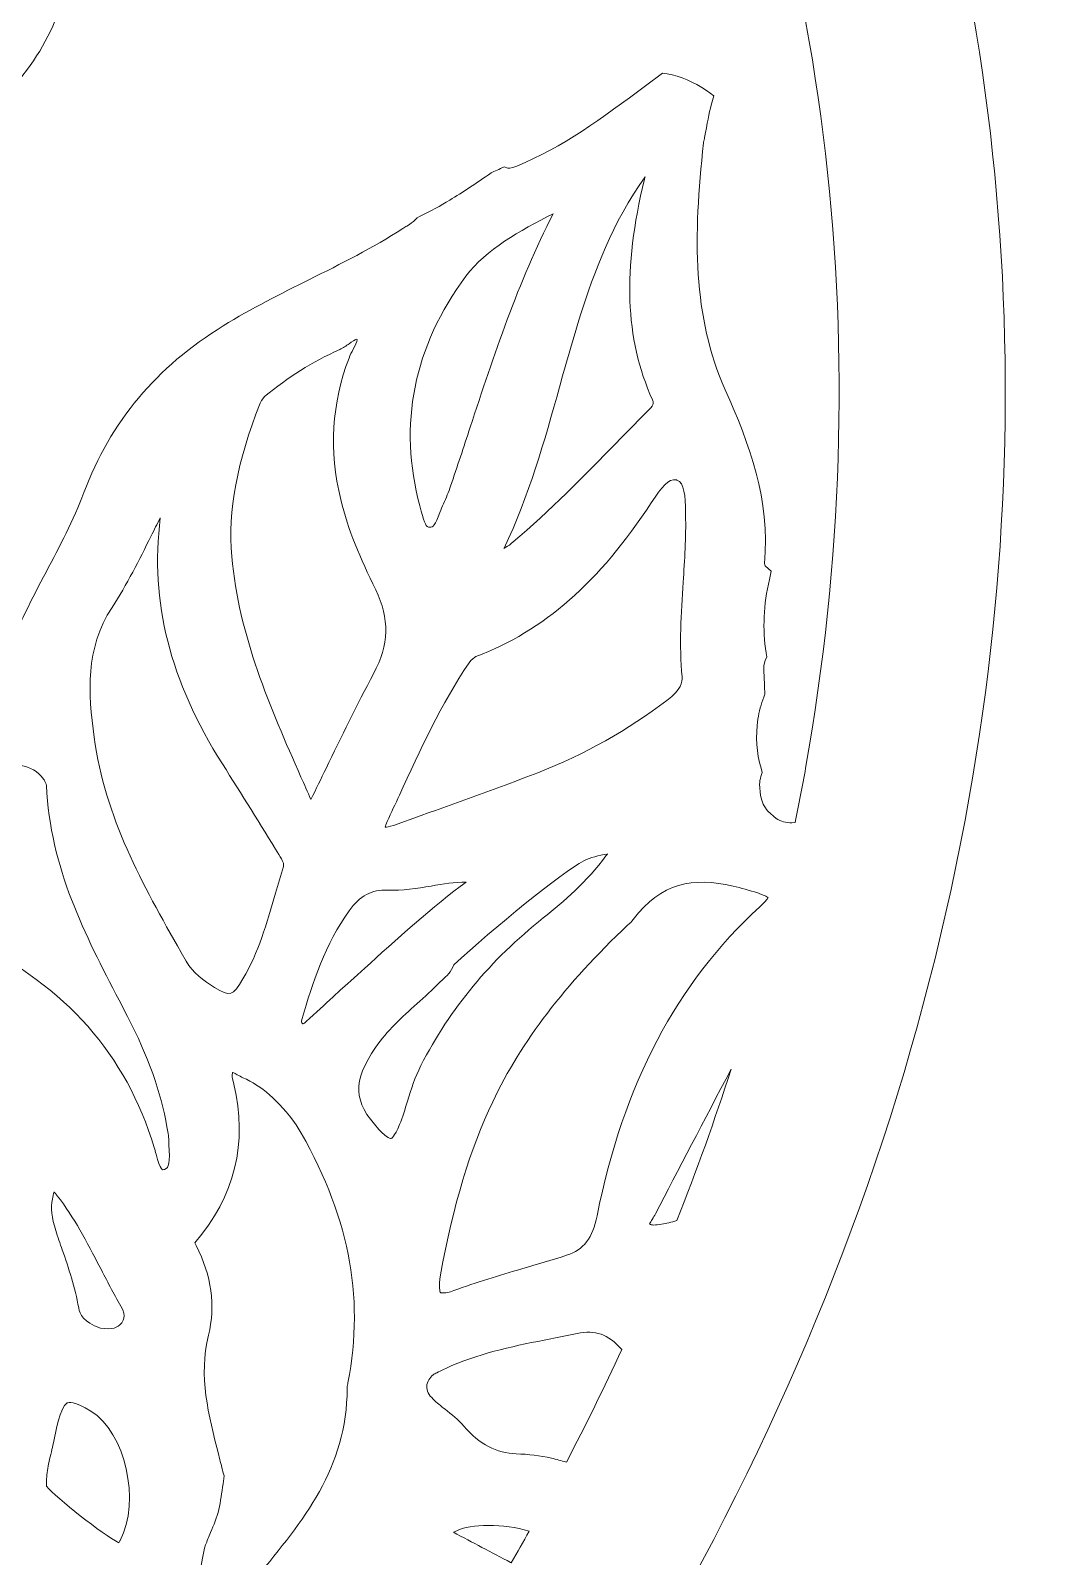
# Model space of a CAD drawing. Extents: x 16 to 8959, y -909 to -91.
# Drawn here: x 1972.6 to 2095.1, y -473.1 to -289.4 of the extents above; entities that cross this region are included whole.
import ezdxf

# ---------------------------------------------------------------- set-up
doc = ezdxf.new("R2010")
doc.units = 0
doc.header["$MEASUREMENT"] = 0
doc.layers.add('Layer 1', color=7, linetype='Continuous')

msp = doc.modelspace()

# ---------------------------------------------------------------- linework, layer by layer
at = {"layer": 'Layer 1', "lineweight": 0}
for points, knots in [([(2067.48, -226.33), (2049.85, -186.9), (2022.75, -153.49), (1989.11, -129.71), (1954.04, -104.91), (1913.53, -91.8), (1871.95, -91.8), (1824.05, -91.8), (1776.03, -109.39), (1733.06, -142.66), (1700.36, -167.98), (1670.49, -202.19), (1644, -244.61), (1617.52, -202.2), (1587.66, -168), (1554.95, -142.67), (1511.98, -109.4), (1463.95, -91.81), (1416.04, -91.8), (1374.47, -91.8), (1333.96, -104.91), (1298.9, -129.69), (1265.25, -153.47), (1238.15, -186.88), (1220.52, -226.31), (1199.14, -274.13), (1192.87, -327.84), (1202.41, -381.63), (1212.97, -441.15), (1241.77, -497.53), (1288, -549.22), (1441.89, -721.22), (1618.96, -885.08), (1620.74, -886.72), (1620.74, -886.72), (1644.01, -908.2), (1644.01, -908.2), (1644.01, -908.2), (1667.28, -886.71), (1667.28, -886.71), (1669.05, -885.08), (1846.13, -721.22), (2000.01, -549.22), (2046.24, -497.54), (2075.03, -441.16), (2085.59, -381.65), (2095.12, -327.86), (2088.86, -274.15), (2067.48, -226.33)], [0, 0, 0, 0, 1, 1, 1, 2, 2, 2, 3, 3, 3, 4, 4, 4, 5, 5, 5, 6, 6, 6, 7, 7, 7, 8, 8, 8, 9, 9, 9, 10, 10, 10, 11, 11, 11, 12, 12, 12, 13, 13, 13, 14, 14, 14, 15, 15, 15, 16, 16, 16, 16]), ([(2049.22, -234.49), (2068.97, -278.65), (2074.73, -328.33), (2065.89, -378.16), (2065.51, -380.34), (2065.08, -382.51), (2064.64, -384.69), (2064.64, -384.69), (2064.23, -384.75), (2064.23, -384.75), (2063.54, -384.75), (2062.92, -384.57), (2062.33, -384.21), (2062.33, -384.21), (2061.36, -383.36), (2061.36, -383.36), (2060.91, -382.82), (2060.61, -382.2), (2060.46, -381.47), (2060.46, -381.47), (2060.35, -380.11), (2060.35, -380.11), (2060.36, -379.8), (2060.41, -379.5), (2060.51, -379.18), (2060.51, -379.18), (2060.67, -378.67), (2060.67, -378.67), (2060.67, -378.67), (2060.52, -378.17), (2060.52, -378.17), (2059.97, -376.4), (2059.84, -374.25), (2060.15, -372.27), (2060.29, -371.35), (2060.53, -370.45), (2060.86, -369.6), (2060.86, -369.6), (2060.99, -369.26), (2060.99, -369.26), (2060.99, -369.26), (2060.94, -368.29), (2060.94, -368.29), (2060.92, -367.74), (2060.89, -367.19), (2060.86, -366.63), (2060.83, -366.04), (2060.88, -365.56), (2061.02, -365.22), (2061.02, -365.22), (2061.21, -364.77), (2061.21, -364.77), (2061.21, -364.77), (2061.14, -364.29), (2061.14, -364.29), (2060.69, -361.4), (2060.82, -358.51), (2061.53, -355.46), (2061.53, -355.46), (2061.76, -354.47), (2061.76, -354.47), (2061.76, -354.47), (2061.05, -353.87), (2061.05, -353.87), (2061.04, -353.86), (2061.03, -353.85), (2061.02, -353.84), (2060.98, -353.73), (2060.93, -353.58), (2060.93, -353.57), (2061.67, -345.76), (2059.12, -339.21), (2056.21, -332.63), (2052.3, -323.78), (2052.34, -314.33), (2053.6, -302.88), (2053.6, -302.82), (2053.62, -302.77), (2053.63, -302.71), (2053.66, -302.6), (2053.68, -302.5), (2053.7, -302.39), (2053.7, -302.39), (2053.72, -302.26), (2053.72, -302.26), (2054.03, -300.6), (2054.27, -299.29), (2054.53, -298.36), (2054.53, -298.36), (2054.85, -297.22), (2054.85, -297.22), (2054.85, -297.22), (2053.97, -296.61), (2053.97, -296.61), (2052.42, -295.56), (2050.82, -294.88), (2049.23, -294.6), (2049.23, -294.6), (2048.68, -294.51), (2048.68, -294.51), (2048.68, -294.51), (2046.6, -296.05), (2046.6, -296.05), (2041.45, -299.88), (2036.58, -303.49), (2031.13, -305.69), (2030.34, -306.01), (2030.06, -305.94), (2030.05, -305.93), (2030.05, -305.93), (2029.6, -305.8), (2029.6, -305.8), (2029.6, -305.8), (2029.15, -306), (2029.15, -306), (2028.88, -306.12), (2028.61, -306.23), (2028.34, -306.34), (2028.34, -306.34), (2028.04, -306.5), (2028.04, -306.5), (2026.22, -307.78), (2024.59, -308.85), (2023.06, -309.79), (2021.94, -310.47), (2020.74, -311.13), (2019.39, -311.78), (2019.39, -311.78), (2019.11, -311.92), (2019.11, -311.92), (2019.11, -311.92), (2018.9, -312.17), (2018.9, -312.17), (2018.68, -312.43), (2018.29, -312.66), (2017.89, -312.91), (2017.73, -313.01), (2017.58, -313.1), (2017.42, -313.2), (2013.81, -315.53), (2009.92, -317.47), (2006.16, -319.35), (2002.73, -321.06), (1999.18, -322.83), (1995.79, -324.92), (1987.72, -329.89), (1982.23, -336.46), (1979, -345), (1977.76, -348.3), (1976.08, -351.48), (1974.46, -354.56), (1972.79, -357.72), (1971.08, -360.98), (1969.75, -364.46), (1969.28, -365.7), (1968.9, -366.11), (1968.74, -366.16), (1968.69, -366.17), (1968.22, -366.27), (1966.83, -365.03), (1965.16, -363.54), (1963.86, -361.68), (1962.48, -359.72), (1961.75, -358.68), (1961, -357.61), (1960.23, -356.64), (1959.83, -356.1), (1959.44, -355.54), (1959.05, -354.99), (1958.15, -353.7), (1957.21, -352.37), (1956.11, -351.2), (1955.33, -350.38), (1954.84, -349.5), (1954.61, -348.52), (1954.61, -348.52), (1954.45, -347.83), (1954.45, -347.83), (1954.45, -347.83), (1953.87, -347.55), (1953.87, -347.55), (1952.94, -347.09), (1952.02, -346.6), (1951.1, -346.11), (1949.58, -345.29), (1948.01, -344.46), (1946.38, -343.75), (1946.67, -342.69), (1946.95, -341.63), (1947.18, -340.55), (1948.82, -333.18), (1948.08, -326.62), (1944.92, -320.51), (1943.72, -318.2), (1942.86, -315.78), (1941.95, -313.22), (1941.05, -310.7), (1940.12, -308.08), (1938.84, -305.6), (1938.43, -304.8), (1938.44, -304.48), (1938.44, -304.44), (1938.47, -304.46), (1938.73, -304.21), (1939.91, -304.01), (1941.66, -303.7), (1943.44, -303.79), (1945.32, -303.88), (1946.33, -303.93), (1947.36, -303.98), (1948.41, -303.96), (1948.89, -303.97), (1949.42, -304), (1949.95, -304.02), (1951.18, -304.08), (1952.45, -304.14), (1953.73, -304.03), (1954.31, -303.96), (1954.88, -303.92), (1955.57, -303.91), (1957.55, -303.88), (1959.73, -303.23), (1962.24, -301.93), (1964.85, -300.58), (1967, -299.36), (1969.02, -297.78), (1969.06, -297.75), (1969.1, -297.71), (1969.14, -297.68), (1969.16, -297.66), (1969.17, -297.64), (1969.19, -297.63), (1972.1, -294.58), (1974.17, -291.51), (1975.51, -288.26), (1976.72, -285.33), (1977.45, -282.27), (1977.74, -278.9), (1977.81, -278.11), (1978, -277.76), (1978.08, -277.68), (1978.09, -277.7), (1978.27, -277.71), (1978.63, -277.91), (1984.82, -281.39), (1990.16, -279.25), (1995.54, -276.55), (1996.29, -276.17), (1996.92, -275.86), (1997.46, -275.61), (1997.73, -275.49), (1997.95, -275.3), (1998.11, -275.05), (1998.99, -273.66), (1999.98, -272.29), (2000.94, -270.97), (2001.66, -269.98), (2002.37, -268.99), (2003.05, -267.99), (2004.8, -265.39), (2006.61, -262.95), (2008.44, -260.74), (2008.49, -260.68), (2008.53, -260.62), (2008.57, -260.56), (2010.01, -258.2), (2011.6, -255.85), (2013.13, -253.58), (2014.25, -251.94), (2015.4, -250.23), (2016.5, -248.52), (2018.93, -244.73), (2021.63, -239.61), (2020.99, -233.57), (2021.51, -229.04), (2020.61, -224.7), (2018.15, -219.92), (2018.15, -219.92), (2018.09, -219.79), (2018.09, -219.79), (2016.11, -215.93), (2014.24, -212.29), (2013.54, -208.18), (2013.19, -206.08), (2013.33, -203.93), (2013.53, -201.93), (2013.55, -201.72), (2013.58, -201.61), (2013.6, -201.55), (2013.72, -201.22), (2013.72, -200.85), (2013.6, -200.52), (2013.22, -199.48), (2013.03, -198.4), (2012.84, -197.26), (2012.48, -195.15), (2012.11, -192.97), (2010.45, -190.98), (2010.45, -190.98), (2010.24, -190.75), (2010.24, -190.75), (2010.06, -190.54), (2009.87, -190.34), (2009.68, -190.14), (2009.31, -189.74), (2008.93, -189.35), (2008.55, -188.96), (2008.25, -188.66), (2007.95, -188.37), (2007.65, -188.07), (2007.27, -187.69), (2006.88, -187.31), (2006.51, -186.92), (2006.03, -186.42), (2005.55, -185.83), (2005.01, -185.07), (2004.68, -184.59), (2004.24, -184.22), (2003.76, -183.98), (2003.75, -183.98), (2003.73, -183.97), (2003.71, -183.96), (2001.48, -182.92), (1995.81, -180.52), (1991.29, -180.73), (1990.88, -180.75), (1990.47, -180.8), (1990.07, -180.85), (1988.73, -181.01), (1988.48, -180.96), (1988.3, -180.68), (1987.73, -179.82), (1987.03, -179.12), (1986.36, -178.44), (1986.04, -178.11), (1985.72, -177.78), (1985.41, -177.44), (1984.63, -176.55), (1984.22, -175.73), (1984.13, -174.81), (1984.15, -174.74), (1984.17, -174.66), (1984.19, -174.58), (1984.26, -174.3), (1984.32, -174.04), (1984.41, -173.85), (1986.29, -170.04), (1986.25, -166.05), (1984.3, -161.29), (1983.64, -159.67), (1982.88, -157.84), (1982.46, -156.01), (1982.41, -155.78), (1982.3, -155.56), (1982.14, -155.38), (1982.06, -155.28), (1981.98, -155.17), (1981.91, -155.07), (1981.83, -154.97), (1981.76, -154.87), (1981.68, -154.77), (1981.65, -154.73), (1981.61, -154.69), (1981.58, -154.65), (1981.5, -154.57), (1981.21, -154.23), (1981.08, -154.09), (1981.08, -154.09), (1980.93, -153.93), (1980.93, -153.93), (1980.7, -153.67), (1980.46, -153.4), (1980.21, -153.15), (1979.39, -152.31), (1978.49, -151.59), (1977.63, -150.9), (1976.93, -150.33), (1976.27, -149.8), (1975.65, -149.22), (1975.04, -148.64), (1974.51, -148.05), (1974.01, -147.41), (1973.89, -147.26), (1973.75, -147.13), (1973.58, -147.04), (1965.74, -142.45), (1959.95, -137.81), (1955.42, -132.51), (1963.02, -136.47), (1970.42, -140.98), (1977.57, -146.04), (2008.28, -167.75), (2033.06, -198.34), (2049.22, -234.49)], [0, 0, 0, 0, 1, 1, 1, 2, 2, 2, 3, 3, 3, 4, 4, 4, 5, 5, 5, 6, 6, 6, 7, 7, 7, 8, 8, 8, 9, 9, 9, 10, 10, 10, 11, 11, 11, 12, 12, 12, 13, 13, 13, 14, 14, 14, 15, 15, 15, 16, 16, 16, 17, 17, 17, 18, 18, 18, 19, 19, 19, 20, 20, 20, 21, 21, 21, 22, 22, 22, 23, 23, 23, 24, 24, 24, 25, 25, 25, 26, 26, 26, 27, 27, 27, 28, 28, 28, 29, 29, 29, 30, 30, 30, 31, 31, 31, 32, 32, 32, 33, 33, 33, 34, 34, 34, 35, 35, 35, 36, 36, 36, 37, 37, 37, 38, 38, 38, 39, 39, 39, 40, 40, 40, 41, 41, 41, 42, 42, 42, 43, 43, 43, 44, 44, 44, 45, 45, 45, 46, 46, 46, 47, 47, 47, 48, 48, 48, 49, 49, 49, 50, 50, 50, 51, 51, 51, 52, 52, 52, 53, 53, 53, 54, 54, 54, 55, 55, 55, 56, 56, 56, 57, 57, 57, 58, 58, 58, 59, 59, 59, 60, 60, 60, 61, 61, 61, 62, 62, 62, 63, 63, 63, 64, 64, 64, 65, 65, 65, 66, 66, 66, 67, 67, 67, 68, 68, 68, 69, 69, 69, 70, 70, 70, 71, 71, 71, 72, 72, 72, 73, 73, 73, 74, 74, 74, 75, 75, 75, 76, 76, 76, 77, 77, 77, 78, 78, 78, 79, 79, 79, 80, 80, 80, 81, 81, 81, 82, 82, 82, 83, 83, 83, 84, 84, 84, 85, 85, 85, 86, 86, 86, 87, 87, 87, 88, 88, 88, 89, 89, 89, 90, 90, 90, 91, 91, 91, 92, 92, 92, 93, 93, 93, 94, 94, 94, 95, 95, 95, 96, 96, 96, 97, 97, 97, 98, 98, 98, 99, 99, 99, 100, 100, 100, 101, 101, 101, 102, 102, 102, 103, 103, 103, 104, 104, 104, 105, 105, 105, 106, 106, 106, 107, 107, 107, 108, 108, 108, 109, 109, 109, 110, 110, 110, 111, 111, 111, 112, 112, 112, 113, 113, 113, 114, 114, 114, 115, 115, 115, 116, 116, 116, 117, 117, 117, 118, 118, 118, 119, 119, 119, 120, 120, 120, 121, 121, 121, 122, 122, 122, 123, 123, 123, 124, 124, 124, 125, 125, 125, 126, 126, 126, 127, 127, 127, 128, 128, 128, 129, 129, 129, 130, 130, 130, 131, 131, 131, 131]), ([(2047.45, -333.84), (2047.57, -334.11), (2047.68, -334.37), (2047.06, -334.99), (2045.77, -336.29), (2044.48, -337.6), (2043.2, -338.91), (2039.21, -342.99), (2035.08, -347.21), (2030.68, -350.93), (2030.37, -351.2), (2030.07, -351.45), (2029.81, -351.58), (2029.73, -351.62), (2029.65, -351.66), (2029.58, -351.71), (2029.58, -351.71), (2029.59, -351.68), (2029.59, -351.68), (2032.59, -345.43), (2034.46, -338.75), (2036.26, -332.29), (2037.06, -329.42), (2037.89, -326.45), (2038.8, -323.58), (2040.36, -318.67), (2042.64, -312.44), (2046.56, -306.99), (2046.54, -307.08), (2046.52, -307.17), (2046.49, -307.27), (2043.84, -318.19), (2044.14, -326.39), (2047.45, -333.84)], [0, 0, 0, 0, 1, 1, 1, 2, 2, 2, 3, 3, 3, 4, 4, 4, 5, 5, 5, 6, 6, 6, 7, 7, 7, 8, 8, 8, 9, 9, 9, 10, 10, 10, 11, 11, 11, 11]), ([(2025.51, -337.14), (2024.73, -339.5), (2023.95, -341.87), (2023.15, -344.22), (2022.91, -344.91), (2022.62, -345.63), (2022.29, -346.36), (2022.14, -346.68), (2022.01, -347.03), (2021.87, -347.38), (2021.26, -348.95), (2021.06, -349.18), (2020.62, -349.17), (2020.22, -349.17), (2020, -348.75), (2019.62, -347.23), (2019.57, -347.01), (2019.52, -346.8), (2019.46, -346.6), (2016.8, -336.91), (2018.72, -327.35), (2025, -318.95), (2027.43, -315.7), (2031.48, -313.5), (2035.51, -311.43), (2031.26, -319.68), (2028.34, -328.54), (2025.51, -337.14)], [0, 0, 0, 0, 1, 1, 1, 2, 2, 2, 3, 3, 3, 4, 4, 4, 5, 5, 5, 6, 6, 6, 7, 7, 7, 8, 8, 8, 9, 9, 9, 9]), ([(2009.93, -345.84), (2010.81, -349.51), (2012.25, -352.84), (2014.14, -356.71), (2015.83, -360.18), (2015.75, -363.29), (2013.88, -366.8), (2011.88, -370.55), (2009.99, -374.44), (2008.16, -378.19), (2007.55, -379.44), (2006.95, -380.69), (2006.33, -381.93), (2005.94, -381.03), (2005.54, -380.13), (2005.14, -379.23), (2001.46, -370.89), (1997.65, -362.27), (1996.82, -352.68), (1996.34, -347.2), (1997.42, -341.34), (2000.23, -334.23), (2000.29, -334.07), (2000.43, -333.81), (2000.76, -333.44), (2003.61, -331.07), (2006.41, -329.31), (2009.8, -327.77), (2010.22, -327.58), (2010.59, -327.32), (2010.95, -327.07), (2011.24, -326.87), (2011.71, -326.55), (2011.81, -326.52), (2011.81, -326.52), (2011.9, -326.58), (2011.9, -326.58), (2011.91, -326.79), (2011.61, -327.38), (2011.43, -327.73), (2011.24, -328.09), (2011.06, -328.45), (2010.93, -328.8), (2008.84, -334.2), (2008.5, -339.94), (2009.93, -345.84)], [0, 0, 0, 0, 1, 1, 1, 2, 2, 2, 3, 3, 3, 4, 4, 4, 5, 5, 5, 6, 6, 6, 7, 7, 7, 8, 8, 8, 9, 9, 9, 10, 10, 10, 11, 11, 11, 12, 12, 12, 13, 13, 13, 14, 14, 14, 15, 15, 15, 15]), ([(2025.38, -365.49), (2025.65, -365.1), (2026, -364.81), (2026.2, -364.73), (2026.2, -364.73), (2026.2, -364.73), (2026.2, -364.73), (2034.35, -361.66), (2041.05, -355.78), (2047.31, -346.22), (2048.57, -344.29), (2049.43, -343.27), (2050.29, -343.46), (2050.32, -343.47), (2050.36, -343.48), (2050.39, -343.49), (2051.3, -343.8), (2051.4, -345.38), (2051.44, -347.41), (2051.44, -347.41), (2051.44, -347.69), (2051.44, -347.69), (2051.5, -350.36), (2051.32, -353.12), (2051.15, -355.79), (2050.91, -359.51), (2050.66, -363.35), (2051.01, -367.19), (2051.06, -367.79), (2050.94, -368.73), (2049.18, -370.01), (2044.53, -373.57), (2039.31, -376.49), (2033.65, -378.71), (2029, -380.53), (2024.23, -382.22), (2019.6, -383.87), (2019.6, -383.87), (2016.26, -385.05), (2016.26, -385.05), (2015.77, -385.23), (2015.45, -385.26), (2015.28, -385.26), (2015.31, -385.11), (2015.38, -384.88), (2015.52, -384.59), (2016.01, -383.53), (2016.5, -382.47), (2016.99, -381.41), (2019.47, -376), (2022.04, -370.41), (2025.38, -365.49)], [0, 0, 0, 0, 1, 1, 1, 2, 2, 2, 3, 3, 3, 4, 4, 4, 5, 5, 5, 6, 6, 6, 7, 7, 7, 8, 8, 8, 9, 9, 9, 10, 10, 10, 11, 11, 11, 12, 12, 12, 13, 13, 13, 14, 14, 14, 15, 15, 15, 16, 16, 16, 17, 17, 17, 17]), ([(1995.69, -377.66), (1997.99, -381.3), (2000.3, -385.03), (2002.48, -388.57), (2002.95, -389.33), (2003.13, -389.69), (2003.03, -389.99), (2002.7, -391.05), (2002.39, -392.13), (2002.08, -393.2), (2001.02, -396.89), (2000.02, -400.38), (1998.16, -403.53), (1996.94, -405.61), (1996.59, -405.71), (1994.74, -404.56), (1993.43, -403.75), (1992.1, -402.8), (1991.31, -401.4), (1991.31, -401.4), (1990.71, -400.34), (1990.71, -400.34), (1986.02, -392.04), (1981.58, -384.19), (1980.25, -374.42), (1979.52, -369.07), (1979.13, -363.85), (1982.4, -358.82), (1984.18, -356.07), (1985.67, -353.1), (1987.1, -350.22), (1987.46, -349.5), (1987.83, -348.77), (1988.2, -348.04), (1986.96, -358.19), (1989.36, -367.64), (1995.69, -377.66)], [0, 0, 0, 0, 1, 1, 1, 2, 2, 2, 3, 3, 3, 4, 4, 4, 5, 5, 5, 6, 6, 6, 7, 7, 7, 8, 8, 8, 9, 9, 9, 10, 10, 10, 11, 11, 11, 12, 12, 12, 12]), ([(1983.25, -406.1), (1983.25, -406.1), (1984.26, -408.05), (1984.26, -408.05), (1986.76, -412.89), (1988.27, -417.11), (1989.01, -421.35), (1989.11, -421.88), (1989.2, -422.44), (1989.23, -422.96), (1989.23, -422.96), (1989.25, -423.47), (1989.25, -423.47), (1989.38, -425.63), (1989.27, -426.27), (1988.73, -426.46), (1988.42, -426.56), (1988.23, -426.62), (1987.7, -424.63), (1987.63, -424.35), (1987.55, -424.08), (1987.48, -423.84), (1984.05, -412.58), (1976.87, -404.45), (1965.54, -398.97), (1964.61, -398.52), (1963.66, -398.18), (1962.68, -397.96), (1962.26, -397.24), (1961.9, -396.55), (1961.64, -395.99), (1960.87, -394.29), (1960.17, -392.45), (1959.56, -390.51), (1959.56, -390.51), (1959.39, -390.07), (1959.39, -390.07), (1959.39, -390.07), (1959.15, -389.78), (1959.15, -389.78), (1957.49, -387.76), (1955.65, -386.16), (1953.7, -385.03), (1952.61, -381.49), (1951.03, -378.18), (1949.47, -374.93), (1949.47, -374.93), (1949.16, -374.28), (1949.16, -374.28), (1946.84, -369.4), (1944.2, -365.41), (1941.22, -362.22), (1941.33, -361.78), (1941.44, -361.33), (1941.54, -360.89), (1941.54, -360.89), (1941.63, -360.5), (1941.63, -360.5), (1941.66, -360.37), (1941.7, -360.23), (1941.74, -360.1), (1941.75, -360.06), (1941.76, -360.03), (1941.76, -359.99), (1941.76, -359.99), (1941.81, -359.81), (1941.81, -359.81), (1941.84, -359.66), (1941.87, -359.51), (1941.9, -359.37), (1942.32, -357.29), (1942.89, -355.21), (1943.51, -353.17), (1944.43, -353.5), (1945.35, -353.86), (1946.27, -354.29), (1948.58, -355.36), (1950.3, -357.58), (1951.96, -359.72), (1951.96, -359.72), (1952.11, -359.92), (1952.11, -359.92), (1955.58, -364.39), (1959.31, -368.55), (1962.84, -372.43), (1965.55, -375.41), (1968.24, -377.12), (1971.31, -377.81), (1971.35, -377.82), (1971.39, -377.83), (1971.43, -377.84), (1972.55, -378.09), (1973.38, -378.44), (1974.18, -379.51), (1974.2, -379.55), (1974.22, -379.6), (1974.25, -379.64), (1974.31, -379.77), (1974.49, -380.1), (1974.5, -380.24), (1974.95, -390.17), (1979.17, -398.27), (1983.25, -406.1)], [0, 0, 0, 0, 1, 1, 1, 2, 2, 2, 3, 3, 3, 4, 4, 4, 5, 5, 5, 6, 6, 6, 7, 7, 7, 8, 8, 8, 9, 9, 9, 10, 10, 10, 11, 11, 11, 12, 12, 12, 13, 13, 13, 14, 14, 14, 15, 15, 15, 16, 16, 16, 17, 17, 17, 18, 18, 18, 19, 19, 19, 20, 20, 20, 21, 21, 21, 22, 22, 22, 23, 23, 23, 24, 24, 24, 25, 25, 25, 26, 26, 26, 27, 27, 27, 28, 28, 28, 29, 29, 29, 30, 30, 30, 31, 31, 31, 32, 32, 32, 33, 33, 33, 34, 34, 34, 34]), ([(2014.13, -411.77), (2015.51, -409.76), (2017.26, -408.18), (2019.11, -406.51), (2020.03, -405.68), (2020.98, -404.82), (2021.89, -403.89), (2021.98, -403.8), (2022.09, -403.71), (2022.2, -403.61), (2022.62, -403.24), (2023.26, -402.67), (2023.55, -401.83), (2028.22, -397.51), (2036.58, -390.7), (2039.19, -389.31), (2039.19, -389.31), (2039.19, -389.31), (2039.19, -389.31), (2039.98, -388.89), (2040.94, -388.69), (2042.02, -388.5), (2042.03, -388.5), (2042.03, -388.49), (2042.03, -388.49), (2041.97, -388.57), (2041.91, -388.65), (2041.85, -388.72), (2039.59, -391.8), (2036.77, -394.22), (2034.31, -396.19), (2027.93, -401.26), (2023.11, -407.08), (2019.57, -413.97), (2018.84, -415.39), (2018.39, -416.85), (2017.96, -418.26), (2017.66, -419.25), (2017.38, -420.17), (2017.01, -421.06), (2016.37, -422.59), (2015.99, -422.75), (2015.99, -422.75), (2015.98, -422.74), (2015.58, -422.78), (2014.52, -421.64), (2011.41, -418.29), (2011.31, -415.89), (2014.13, -411.77)], [0, 0, 0, 0, 1, 1, 1, 2, 2, 2, 3, 3, 3, 4, 4, 4, 5, 5, 5, 6, 6, 6, 7, 7, 7, 8, 8, 8, 9, 9, 9, 10, 10, 10, 11, 11, 11, 12, 12, 12, 13, 13, 13, 14, 14, 14, 15, 15, 15, 16, 16, 16, 16]), ([(2009.88, -404.86), (2009.88, -404.86), (2008.96, -405.73), (2008.96, -405.73), (2008.03, -406.6), (2006.91, -407.64), (2005.78, -408.66), (2005.5, -408.91), (2005.36, -408.93), (2005.36, -408.93), (2005.35, -408.93), (2005.32, -408.91), (2005.27, -408.87), (2005.23, -408.83), (2005.15, -408.76), (2005.29, -408.28), (2006.52, -404.09), (2008.08, -399.28), (2010.94, -395.33), (2012.24, -393.53), (2013.66, -392.77), (2015.56, -392.85), (2017.35, -392.93), (2019.11, -392.63), (2020.81, -392.35), (2022.27, -392.1), (2023.66, -391.87), (2025.03, -391.87), (2021.23, -394.63), (2016.34, -399.05), (2012.83, -402.23), (2011.59, -403.36), (2010.57, -404.28), (2009.88, -404.86)], [0, 0, 0, 0, 1, 1, 1, 2, 2, 2, 3, 3, 3, 4, 4, 4, 5, 5, 5, 6, 6, 6, 7, 7, 7, 8, 8, 8, 9, 9, 9, 10, 10, 10, 11, 11, 11, 11]), ([(2060.36, -394.87), (2050.36, -404.02), (2043.96, -416.17), (2040.79, -432.03), (2040.25, -434.73), (2039.19, -436.11), (2037.12, -436.79), (2035.34, -437.38), (2033.5, -437.91), (2031.72, -438.43), (2029.03, -439.22), (2026.25, -440.03), (2023.53, -441.05), (2022.44, -441.46), (2022, -441.33), (2021.95, -441.28), (2021.86, -441.2), (2021.68, -440.63), (2021.94, -439.17), (2023.48, -430.7), (2025.47, -424.07), (2028.22, -418.31), (2031.69, -411.03), (2036.87, -404.26), (2044.5, -397.02), (2044.5, -397.02), (2044.59, -396.95), (2044.59, -396.95), (2044.73, -396.83), (2044.94, -396.65), (2045.13, -396.39), (2048.5, -391.9), (2052.33, -391.28), (2057.15, -392.36), (2058.11, -392.58), (2059.1, -392.86), (2060.13, -393.19), (2060.85, -393.42), (2061.2, -393.62), (2061.37, -393.75), (2061.25, -393.94), (2060.97, -394.31), (2060.36, -394.87)], [0, 0, 0, 0, 1, 1, 1, 2, 2, 2, 3, 3, 3, 4, 4, 4, 5, 5, 5, 6, 6, 6, 7, 7, 7, 8, 8, 8, 9, 9, 9, 10, 10, 10, 11, 11, 11, 12, 12, 12, 13, 13, 13, 14, 14, 14, 14]), ([(1991.12, -486.63), (1991.12, -486.29), (1991.12, -485.95), (1991.11, -485.61), (1991.12, -485.6), (1991.12, -485.6), (1991.12, -485.59), (1991.12, -485.59), (1991.5, -484.99), (1991.5, -484.99), (1991.5, -484.99), (1991.49, -484.28), (1991.49, -484.28), (1991.47, -483.44), (1991.54, -482.52), (1991.71, -481.54), (1991.83, -480.8), (1992.05, -479.91), (1992.26, -479.06), (1992.45, -478.3), (1992.63, -477.59), (1992.73, -476.99), (1992.85, -476.33), (1992.94, -475.67), (1993.02, -475), (1993.18, -473.81), (1993.32, -472.68), (1993.66, -471.67), (1993.82, -471.21), (1994.03, -470.7), (1994.26, -470.16), (1994.64, -469.27), (1995.03, -468.34), (1995.24, -467.4), (1995.46, -466.43), (1995.62, -465.36), (1995.76, -464.32), (1995.76, -464.32), (1995.89, -463.33), (1995.89, -463.33), (1995.89, -463.33), (1995.75, -462.86), (1995.75, -462.86), (1995.58, -462.2), (1995.41, -461.53), (1995.24, -460.86), (1993.99, -455.98), (1992.8, -451.37), (1994, -446.43), (1994.88, -442.83), (1994.39, -439.3), (1992.52, -435.62), (1992.46, -435.51), (1992.4, -435.42), (1992.35, -435.31), (1997.17, -429.69), (1998.75, -423.27), (1997.05, -416.19), (1996.8, -415.16), (1996.83, -414.92), (1996.95, -414.79), (1997.08, -414.84), (1997.31, -414.97), (1997.47, -415.06), (1997.7, -415.19), (1997.93, -415.32), (1998.16, -415.42), (2000.41, -416.41), (2002.33, -418.1), (2004.58, -421.09), (2010.86, -431.71), (2012.84, -441.6), (2010.8, -452.15), (2010.76, -452.28), (2010.7, -452.51), (2010.7, -452.81), (2010.7, -462.38), (2005.41, -468.77), (1999.81, -475.54), (1998.81, -476.75), (1997.8, -477.96), (1996.83, -479.19), (1995.64, -480.7), (1994.48, -482.23), (1993.32, -483.76), (1992.59, -484.72), (1991.86, -485.68), (1991.12, -486.63)], [0, 0, 0, 0, 1, 1, 1, 2, 2, 2, 3, 3, 3, 4, 4, 4, 5, 5, 5, 6, 6, 6, 7, 7, 7, 8, 8, 8, 9, 9, 9, 10, 10, 10, 11, 11, 11, 12, 12, 12, 13, 13, 13, 14, 14, 14, 15, 15, 15, 16, 16, 16, 17, 17, 17, 18, 18, 18, 19, 19, 19, 20, 20, 20, 21, 21, 21, 22, 22, 22, 23, 23, 23, 24, 24, 24, 25, 25, 25, 26, 26, 26, 27, 27, 27, 28, 28, 28, 29, 29, 29, 29]), ([(2050.4, -432.61), (2049.72, -432.83), (2049.11, -432.98), (2048.55, -433.06), (2047.76, -433.18), (2047.31, -433.21), (2047.11, -433.01), (2047.18, -432.87), (2047.32, -432.64), (2047.42, -432.48), (2047.56, -432.25), (2047.7, -432.03), (2047.81, -431.81), (2050.53, -426.58), (2053.65, -420.6), (2056.92, -414.39), (2054.96, -420.51), (2052.78, -426.58), (2050.4, -432.61)], [0, 0, 0, 0, 1, 1, 1, 2, 2, 2, 3, 3, 3, 4, 4, 4, 5, 5, 5, 6, 6, 6, 6]), ([(1975.8, -429.64), (1977.83, -432.21), (1979.35, -435.15), (1980.96, -438.27), (1981.76, -439.81), (1982.59, -441.4), (1983.47, -442.94), (1984.2, -444.19), (1983.66, -444.81), (1983.49, -445.01), (1983.05, -445.51), (1982.49, -445.77), (1981, -445.56), (1978.94, -444.82), (1978.52, -443.92), (1978.38, -443.13), (1977.95, -440.63), (1977.17, -438.35), (1976.41, -436.14), (1976.14, -435.37), (1975.87, -434.59), (1975.62, -433.8), (1975.13, -432.27), (1975.01, -431.11), (1975.22, -430.03), (1975.27, -429.77), (1975.35, -429.39), (1975.41, -429.15), (1975.51, -429.26), (1975.61, -429.39), (1975.68, -429.49), (1975.68, -429.49), (1975.8, -429.64), (1975.8, -429.64)], [0, 0, 0, 0, 1, 1, 1, 2, 2, 2, 3, 3, 3, 4, 4, 4, 5, 5, 5, 6, 6, 6, 7, 7, 7, 8, 8, 8, 9, 9, 9, 10, 10, 10, 11, 11, 11, 11]), ([(2035.28, -461.21), (2033.92, -460.91), (2032.51, -460.74), (2031.05, -460.7), (2028.73, -460.64), (2026.61, -459.52), (2024.75, -457.38), (2024.06, -456.57), (2023.26, -455.95), (2022.5, -455.34), (2021.98, -454.93), (2021.49, -454.55), (2021.06, -454.13), (2020.53, -453.62), (2020.25, -453.06), (2020.28, -452.55), (2020.3, -452), (2020.68, -451.51), (2021.04, -451.17), (2021.18, -451.1), (2021.33, -451.02), (2021.49, -450.94), (2022.03, -450.68), (2022.67, -450.36), (2023.32, -450.08), (2027.14, -448.45), (2031.05, -447.67), (2035.2, -446.85), (2036.26, -446.64), (2037.32, -446.43), (2038.38, -446.21), (2040.57, -445.74), (2042.07, -446.28), (2043.76, -448.14), (2041.66, -452.69), (2039.43, -457.21), (2037.09, -461.71), (2036.49, -461.52), (2035.89, -461.35), (2035.28, -461.21)], [0, 0, 0, 0, 1, 1, 1, 2, 2, 2, 3, 3, 3, 4, 4, 4, 5, 5, 5, 6, 6, 6, 7, 7, 7, 8, 8, 8, 9, 9, 9, 10, 10, 10, 11, 11, 11, 12, 12, 12, 13, 13, 13, 13]), ([(1974.52, -464.6), (1974.48, -464.03), (1974.52, -463.38), (1974.61, -462.71), (1974.72, -462), (1974.9, -461.25), (1975.09, -460.47), (1975.18, -460.1), (1975.27, -459.73), (1975.35, -459.36), (1975.35, -459.36), (1975.74, -457.42), (1975.74, -457.42), (1976.3, -455.08), (1976.85, -454.65), (1977, -454.57), (1977.16, -454.49), (1977.85, -454.32), (1979.86, -455.56), (1983.99, -458.1), (1985.87, -466.39), (1983.38, -471.12), (1983.34, -471.2), (1983.28, -471.31), (1983.23, -471.42), (1981.26, -470.38), (1975.68, -466.03), (1974.52, -464.6)], [0, 0, 0, 0, 1, 1, 1, 2, 2, 2, 3, 3, 3, 4, 4, 4, 5, 5, 5, 6, 6, 6, 7, 7, 7, 8, 8, 8, 9, 9, 9, 9]), ([(2030.38, -473.78), (2028.08, -472.57), (2025.78, -471.36), (2023.49, -470.13), (2023.49, -470.13), (2023.62, -470.07), (2023.62, -470.07), (2024.81, -469.47), (2026.1, -469.34), (2027.68, -469.33), (2029.39, -469.31), (2031.02, -469.53), (2032.61, -470), (2031.9, -471.28), (2031.18, -472.55), (2030.45, -473.82), (2030.45, -473.82), (2030.38, -473.78), (2030.38, -473.78)], [0, 0, 0, 0, 1, 1, 1, 2, 2, 2, 3, 3, 3, 4, 4, 4, 5, 5, 5, 6, 6, 6, 6])]:
    msp.add_open_spline(points, degree=3, knots=knots, dxfattribs=at)

doc.saveas('drawing.dxf')
